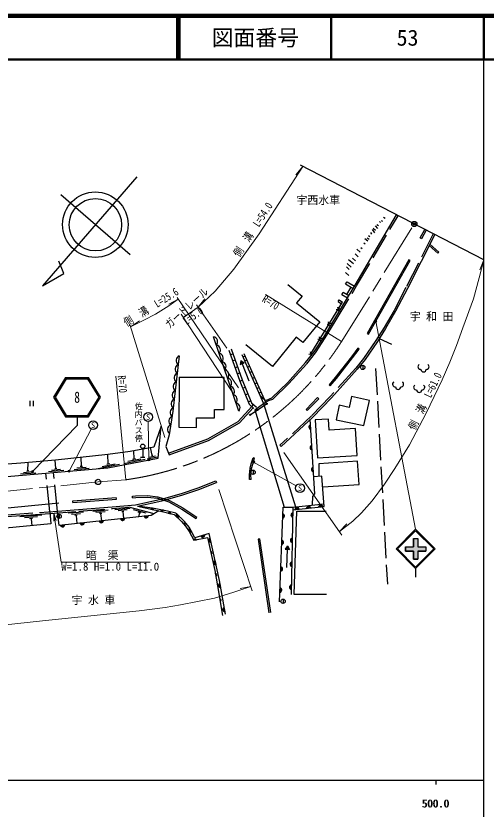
# Model space of a CAD drawing. Units: millimetres at full size, sheet at 1:1000; details may follow other scales. Extents: x 40000 to 680000, y 20000 to 380000.
# Drawn here: x 471771 to 579500, y 198357 to 380000 of the extents above; entities that cross this region are included whole.
import ezdxf
from ezdxf.enums import TextEntityAlignment as Align

# ---------------------------------------------------------------- set-up
doc = ezdxf.new("R2010")
doc.units = ezdxf.units.MM
doc.header["$LTSCALE"] = 1000
doc.header["$PDMODE"] = 32
doc.header["$PDSIZE"] = 500
doc.linetypes.add('CHAIN', pattern=[18.5, 12, -1.5, 3.5, -1.5])
doc.linetypes.add('DASHED', pattern=[7.5, 6, -1.5])
for name, color, linetype, lineweight in [('M-BGD', 7, 'Continuous', 25), ('M-BMK', 2, 'CHAIN', 13), ('M-BMK-OTRS', 5, 'Continuous', 25), ('M-BMK-SRVR', 3, 'Continuous', 25), ('M-STR-HTXT', 7, 'Continuous', 13), ('M-STR-STR1', 1, 'Continuous', 25), ('M-STR-STRC', 7, 'Continuous', 25), ('M-TTL', 2, 'Continuous', 140), ('M-TTL-BAND', 7, 'Continuous', 25), ('M-TTL-LINE', 7, 'Continuous', 50)]:
    doc.layers.add(name, color=color, linetype=linetype, lineweight=lineweight)
for name, color, linetype in [('M-BMK-HTXT', 7, 'Continuous'), ('M-OTRS', 6, 'Continuous'), ('M-TTL-TXT', 7, 'Continuous')]:
    doc.layers.add(name, color=color, linetype=linetype)
doc.styles.add('@ＭＳ ゴシック', font='')
doc.styles.add('ＭＳ ゴシック', font='')
doc.styles.get('@ＭＳ ゴシック').set_extended_font_data('@MS Gothic')
doc.styles.get('ＭＳ ゴシック').set_extended_font_data('MS Gothic')

# ---------------------------------------------------------------- blocks, each defined once
blk = doc.blocks.new('ent')
at = {"layer": 'M-BGD'}
for centre, start, end in [((-676, -505), 122.72029, 277.24592), ((0, -1100), 180, 0), ((676, -505), 262.75408, 57.27971)]:
    blk.add_arc(centre, 600, start, end, dxfattribs=at)
blk = doc.blocks.new('open_arrow')
at = {"color": 0, "linetype": 'Continuous', "lineweight": -2}
blk.add_lwpolyline([(7.5, 1.25), (0, 0), (7.5, -1.25)], dxfattribs=at)

msp = doc.modelspace()

# ---------------------------------------------------------------- hatches: boundary and pattern name
at = {"layer": 'M-BGD'}
for points in [[(524095, 300522), (523343, 301092), (523160, 300167)], [(529061, 291182, -0.41421), (529211, 291332, -0.41421), (529361, 291182, -1)], [(525300, 288669, -0.41421), (525450, 288819, -0.41421), (525600, 288669, -1)], [(526916, 289749, -0.41421), (527066, 289899, -0.41421), (527216, 289749, -1)], [(539317, 285334, -0.82183), (539257, 286323)], [(539603, 280662, -0.82183), (539543, 281651)], [(539910, 275642, -0.82183), (539850, 276631)], [(503321, 266919), (502711, 267056, -0.84072)], [(535706, 266943, -0.82183), (536691, 267051)], [(538327, 267229, -0.82183), (539312, 267337)], [(541098, 267532, -0.82183), (542083, 267640)], [(502115, 265515, -0.82183), (501130, 265408)], [(504995, 266915), (505610, 266798, -0.84072)], [(507281, 265973), (506675, 266130, -0.84072)], [(509269, 265333, -0.82183), (508554, 266019)], [(532910, 265953, -0.82183), (532875, 264962)], [(535175, 265224, -0.82183), (535194, 266215)], [(482975, 263440, -0.82183), (481990, 263333)], [(487447, 263925, -0.82183), (486462, 263818)], [(491845, 264402, -0.82183), (490860, 264295)], [(496730, 264931, -0.82183), (495745, 264824)], [(510540, 263267), (510134, 263743, -0.84072)], [(512050, 261849, -0.82183), (511578, 262720)], [(513139, 260036), (512526, 259912, -0.84072)], [(515059, 261159, -0.82183), (514106, 260887)], [(516520, 259422, -0.82183), (516308, 260390)], [(532696, 259933, -0.82183), (532661, 258943)], [(535062, 259400, -0.82183), (535081, 260391)], [(534446, 257846), (533974, 258663), (533446, 257881)], [(516530, 256712), (516400, 257324, -0.84072)], [(517627, 254373, -0.82183), (517414, 255341)], [(534957, 253961, -0.82183), (534976, 254952)], [(532480, 253863, -0.82183), (532445, 252873)], [(517573, 251673), (517457, 252288, -0.84072)], [(518716, 249085, -0.82183), (518544, 250061)], [(532307, 249008, -0.82183), (532272, 248017)], [(534855, 248678, -0.82183), (534874, 249668)], [(518582, 245895), (518479, 246512, -0.84072)], [(519683, 243585, -0.82183), (519512, 244561)]]:
    msp.add_hatch(color=256, dxfattribs=at).paths.add_polyline_path(points)
at = {"layer": 'M-STR-HTXT'}
for points in [[(554449, 310224, -1), (554010, 309985, -0.41421), (554110, 310324, -0.41421)], [(502438, 278509, -0.41421), (502442, 278156, -0.41421), (502088, 278152, -1)], [(526293, 277581, -0.41421), (525986, 277756, -0.41421), (526161, 278063, -1)], [(475813, 275757, -1), (475374, 275518, -0.41421), (475474, 275857, -0.41421)], [(484207, 275815, -0.41421), (484041, 275503, -0.41421), (483729, 275669, -1)]]:
    msp.add_hatch(color=256, dxfattribs=at).paths.add_polyline_path(points)
at = {"layer": 'M-STR-STRC'}
msp.add_hatch(color=256, dxfattribs=at).paths.add_polyline_path([(562856, 257442), (562856, 255582), (563856, 255582), (563856, 257442), (565716, 257442), (565716, 258442), (563857, 258442), (563857, 260302), (562857, 260302), (562857, 258442), (560996, 258442), (560996, 257442)])

# ---------------------------------------------------------------- linework, layer by layer
at = {"layer": 'M-BGD'}
for p, q in [((555057, 332922), (555305, 332675)), ((555481, 333181), (555733, 333008)), ((555990, 333943), (556357, 333683)), ((553367, 331064), (553957, 330299)), ((553622, 331401), (554129, 330892)), ((554043, 331906), (554642, 331303)), ((554464, 332246), (554806, 331992)), ((551674, 329031), (552362, 328450)), ((552261, 329202), (552689, 328856)), ((552514, 329710), (552834, 329469)), ((553029, 330376), (553257, 330047)), ((550819, 326995), (551073, 326754)), ((551503, 328009), (551753, 327764)), ((566480, 327428), (568467, 325648)), ((566621, 327705), (568667, 325872)), ((549473, 325481), (550212, 324807)), ((549894, 326572), (550638, 325905)), ((568467, 325648), (568667, 325872)), ((547940, 324215), (549104, 323268)), ((548883, 324544), (549552, 323942)), ((547544, 322515), (548089, 321929)), ((547694, 323271), (548547, 322427)), ((547264, 321237), (548018, 320580)), ((547315, 318621), (547627, 319133)), ((547315, 318621), (549009, 317586)), ((547627, 319133), (549319, 318100)), ((546432, 316215), (546745, 316728)), ((546432, 316215), (547713, 315434)), ((546745, 316728), (548022, 315948)), ((547596, 316208), (548583, 317847)), ((539353, 302609), (546625, 314455)), ((545586, 314568), (545820, 314949)), ((545586, 314568), (546391, 314074)), ((545820, 314949), (546625, 314455)), ((546117, 312953), (545145, 312720)), ((545748, 312350), (545515, 313323)), ((544025, 309544), (543052, 309311)), ((543655, 308941), (543422, 309914)), ((522846, 289469), (517073, 306518)), ((541932, 306135), (540960, 305902)), ((541562, 305532), (541330, 306505)), ((555027, 306123), (557856, 304860)), ((520891, 302399), (521497, 302617)), ((523554, 302464), (528502, 291228)), ((523799, 301907), (524257, 302109)), ((524012, 302665), (528922, 291516)), ((539840, 302726), (538867, 302493)), ((539470, 302123), (539237, 303096)), ((521385, 301026), (521990, 301244)), ((523343, 301092), (523160, 300167)), ((523160, 300167), (524095, 300522)), ((523343, 301092), (524095, 300522)), ((523628, 300344), (525121, 296419)), ((524192, 301015), (524650, 301216)), ((524821, 299588), (525278, 299790)), ((551227, 300002), (551227, 299002)), ((521959, 299430), (522564, 299648)), ((522467, 298020), (523072, 298237)), ((525362, 298360), (525819, 298561)), ((523079, 296321), (523680, 296565)), ((525950, 297025), (526407, 297226)), ((523728, 294724), (524328, 294967)), ((526501, 295772), (526959, 295973)), ((526984, 294676), (527441, 294878)), ((524330, 293240), (524930, 293484)), ((527440, 293640), (527898, 293841)), ((474936, 291835), (474936, 290635)), ((475736, 291835), (475736, 290635)), ((524997, 291599), (525597, 291843)), ((525450, 288669), (529211, 291182)), ((525817, 290522), (526237, 290985)), ((539317, 285334), (539257, 286323)), ((532255, 281671), (532527, 281378)), ((539603, 280662), (539543, 281651)), ((498854, 278583), (498819, 280432)), ((500834, 280955), (500834, 278955)), ((502984, 279388), (502651, 281140)), ((480944, 276390), (480808, 278273)), ((486777, 276883), (486754, 278919)), ((492953, 277434), (492830, 279576)), ((496515, 277516), (501422, 278472)), ((497439, 278002), (500383, 278575)), ((498510, 278516), (499197, 278650)), ((500334, 278955), (501334, 278955)), ((501872, 278560), (504326, 279038)), ((502305, 278950), (503777, 279237)), ((502812, 279354), (503156, 279421)), ((526456, 278684), (526123, 278792)), ((474522, 275848), (474610, 277711)), ((479923, 276003), (482015, 276179)), ((480699, 276369), (481188, 276411)), ((485090, 276124), (488575, 276447)), ((485759, 276487), (487850, 276681)), ((486533, 276860), (487021, 276905)), ((490614, 276367), (495522, 277323)), ((491538, 276852), (494483, 277426)), ((492610, 277367), (493297, 277500)), ((539910, 275642), (539850, 276631)), ((472828, 275103), (476316, 275397)), ((473501, 275461), (475593, 275637)), ((474278, 275827), (474766, 275868)), ((479250, 275645), (482738, 275939)), ((526106, 276000), (526106, 275000)), ((525645, 273865), (525295, 273859)), ((484787, 268944), (494778, 269720)), ((484814, 268595), (484787, 268944)), ((484814, 268595), (494805, 269371)), ((494805, 269371), (494778, 269720)), ((498500, 269658), (498473, 270006)), ((450589, 265518), (481612, 268463)), ((497951, 267229), (494466, 266913)), ((503441, 266008), (497664, 267504)), ((502711, 267056), (503321, 266919)), ((535207, 266888), (542432, 267678)), ((535219, 267530), (542385, 268276)), ((535706, 266943), (536691, 267051)), ((538327, 267229), (539312, 267337)), ((541098, 267532), (542083, 267640)), ((477699, 265650), (472713, 265281)), ((476724, 265277), (473732, 265056)), ((481687, 265916), (481687, 264916)), ((487257, 266359), (483767, 266100)), ((486581, 266008), (484487, 265853)), ((485801, 265649), (485312, 265613)), ((485557, 265631), (485742, 263741)), ((492884, 266785), (489394, 266522)), ((492209, 266434), (490115, 266275)), ((491429, 266074), (490940, 266037)), ((491184, 266055), (491352, 264349)), ((497281, 266867), (495190, 266678)), ((496507, 266496), (496019, 266451)), ((496263, 266474), (496425, 264898)), ((501657, 266160), (498752, 266912)), ((500468, 266158), (499790, 266334)), ((500129, 266246), (499877, 265272)), ((502115, 265515), (501130, 265408)), ((505610, 266798), (504995, 266915)), ((506675, 266130), (507281, 265973)), ((509269, 265333), (508554, 266019)), ((513039, 264925), (513233, 265217)), ((532910, 265953), (532875, 264962)), ((535175, 265224), (535194, 266215)), ((475599, 264893), (474901, 264842)), ((475250, 264867), (475405, 263255)), ((482975, 263440), (481990, 263333)), ((487447, 263925), (486462, 263818)), ((491845, 264402), (490860, 264295)), ((496730, 264931), (495745, 264824)), ((510134, 263743), (510540, 263267)), ((512050, 261849), (511578, 262720)), ((512526, 259912), (513139, 260036)), ((515059, 261159), (514106, 260887)), ((516520, 259422), (516308, 260390)), ((527604, 260262), (527257, 260211)), ((527257, 260211), (529743, 243320)), ((527604, 260262), (530089, 243371)), ((532696, 259933), (532661, 258943)), ((535062, 259400), (535081, 260391)), ((533974, 258663), (533446, 257881)), ((533974, 258663), (534446, 257846)), ((516400, 257324), (516530, 256712)), ((533446, 257881), (534446, 257846)), ((533946, 257863), (533796, 253666)), ((517627, 254373), (517414, 255341)), ((534957, 253961), (534976, 254952)), ((532480, 253863), (532445, 252873)), ((517457, 252288), (517573, 251673)), ((518716, 249085), (518544, 250061)), ((532307, 249008), (532272, 248017)), ((534855, 248678), (534874, 249668)), ((518479, 246512), (518582, 245895)), ((532981, 246457), (532981, 245457)), ((519683, 243585), (519512, 244561))]:
    msp.add_line(p, q, dxfattribs=at)
at = {"layer": 'M-BGD', "linetype": 'DASHED'}
for p, q in [((554184, 299230), (556876, 249864)), ((479531, 266488), (478632, 275292)), ((481327, 266621), (480426, 275443)), ((517581, 273556), (517730, 273185))]:
    msp.add_line(p, q, dxfattribs=at)
at = {"layer": 'M-BGD'}
for points in [[(527648, 293167), (528302, 292526), (528811, 292070), (529084, 292039), (529357, 292085), (529596, 292167), (529888, 292295), (530376, 292553), (534051, 296069), (538136, 300612), (540087, 303039), (542288, 306458), (544584, 310240), (549479, 318366), (558990, 334420)], [(565734, 330946), (564722, 328980), (564411, 329140), (565423, 331106)], [(567743, 329911), (561483, 317604), (558771, 312373), (556458, 308439), (554586, 305410), (551755, 301339), (549946, 299082), (544061, 292536), (539792, 288119), (532527, 281378)], [(534048, 318500), (537320, 315852), (536039, 314269), (541388, 309941), (537536, 305180), (536019, 306407), (530588, 299694), (524451, 304660)], [(520522, 303426), (523063, 296363), (525211, 291072), (526307, 290076)], [(521086, 303759), (523627, 296695), (525775, 291405), (526871, 290409)], [(509174, 302162), (507693, 289468), (506913, 284094), (506142, 281401), (506859, 279484), (515913, 282763), (522974, 286830), (526113, 290253)], [(509202, 297289), (509128, 285796), (513125, 285771), (513139, 287929), (517267, 287929), (517267, 289839), (519474, 289839), (519474, 297166), (509201, 297166)], [(545805, 290863), (545161, 287525), (551492, 286206), (552763, 291925), (548692, 292830), (548137, 290333), (545803, 290851)], [(506719, 279859), (515744, 283127), (522721, 287146), (525817, 290522)], [(539736, 268000), (539769, 269968), (540220, 270578), (539181, 287552)], [(465517, 278420), (466126, 274236), (492810, 276489), (504337, 278735), (505074, 286059), (503355, 281272), (497983, 280278), (492830, 279576), (480818, 278274), (472911, 277557), (465714, 277066)], [(525295, 273859), (525277, 274922), (525430, 276408), (525682, 277437), (526123, 278792)], [(525645, 273865), (525628, 274907), (525775, 276348), (526019, 277341), (526456, 278684)], [(542078, 272122), (550445, 272712), (550069, 278043), (541192, 277417), (541192, 274515)], [(542432, 267678), (541883, 274570), (539985, 274418)], [(498473, 270006), (499215, 270064), (501905, 270161), (504324, 269893), (506970, 269008), (510001, 267360), (513233, 265217)], [(498500, 269658), (499234, 269714), (501892, 269810), (504249, 269549), (506830, 268686), (509820, 267060), (513039, 264925)], [(481327, 266621), (486158, 266979), (493867, 267562), (499149, 268041)], [(499606, 267753), (505624, 266403), (508000, 265787), (509711, 264240), (510640, 263150), (511458, 261919), (512519, 259911), (515709, 260554), (517317, 253029), (517980, 249518), (519113, 242703)], [(519787, 242993), (518434, 250689), (516076, 261449), (512777, 260508), (511472, 262915), (510407, 264240), (508431, 266137), (506525, 266624), (503079, 267280), (499606, 267753)], [(532194, 245823), (532966, 267524), (535219, 267530), (534833, 247521)], [(413382, 263500), (413964, 263422), (422979, 262692), (428369, 262440), (432165, 262357), (435529, 262491), (440733, 262825), (448575, 263431), (458291, 264205), (469726, 265361), (479563, 266089)], [(479523, 266487), (479801, 263677), (450276, 260840)], [(504494, 266656), (502753, 265584), (481666, 263298), (481327, 266621)], [(542924, 247542), (535553, 247521), (536138, 266608), (542854, 266608)]]:
    msp.add_lwpolyline(points, dxfattribs=at)
at = {"layer": 'M-BGD', "linetype": 'DASHED'}
for points in [[(528503, 291226), (529095, 291635), (529301, 291759), (529713, 291907), (529902, 291979), (530612, 292225), (534338, 295791), (538441, 300352), (540412, 302805), (542628, 306245), (544926, 310033), (549822, 318161), (559346, 334236)], [(567387, 330094), (561127, 317787), (558421, 312567), (556116, 308645), (554251, 305630), (551434, 301578), (549641, 299341), (543768, 292809), (539512, 288405), (532255, 281671)], [(499149, 268041), (505128, 269331), (509689, 270640), (513519, 271920), (517581, 273556)], [(499606, 267753), (505225, 268943), (509808, 270258), (513657, 271545), (517730, 273185)], [(479563, 266089), (486188, 266580), (493900, 267163), (497664, 267504)], [(395923, 266239), (414006, 263820), (423004, 263092), (428383, 262839), (432161, 262757), (435508, 262891), (440705, 263224), (448543, 263830), (458255, 264604), (469691, 265759), (481327, 266621)]]:
    msp.add_lwpolyline(points, dxfattribs=at)
at = {"layer": 'M-BGD'}
for points in [[(562113, 323968), (561809, 324141), (555230, 312549), (552211, 307291), (552514, 307116), (555533, 312375)], [(550377, 303705), (550096, 303914), (548628, 301934), (544946, 297178), (543522, 295511), (543788, 295284), (545218, 296957), (548907, 301722)], [(541154, 292339), (540903, 292583), (538262, 289873), (538513, 289629)], [(540338, 287474), (540889, 278769), (549955, 279342), (549564, 285536), (543549, 285156), (543390, 287666)]]:
    msp.add_lwpolyline(points, close=True, dxfattribs=at)
for centre, radius in [((551227, 299502), 500), ((529211, 291182), 150), ((525450, 288669), 150), ((527066, 289749), 150), ((500834, 281455), 500), ((526106, 275500), 500), ((481687, 265416), 500), ((532981, 245957), 500)]:
    msp.add_circle(centre, radius, dxfattribs=at)
for centre, radius, start, end in [((516836, 305382), 1160, 319.19146, 78.22108), ((517478, 303488), 1160, 319.19146, 78.22108), ((509643, 301100), 1160, 113.82769, 232.85731), ((518119, 301594), 1160, 319.19146, 78.22108), ((509411, 299114), 1160, 113.82769, 232.85731), ((518761, 299699), 1160, 319.19146, 78.22108), ((509180, 297127), 1160, 113.82769, 232.85731), ((519402, 297805), 1160, 319.19146, 78.22108), ((508948, 295141), 1160, 113.82769, 232.85731), ((520043, 295911), 1160, 319.19146, 78.22108), ((520685, 294016), 1160, 319.19146, 78.22108), ((508716, 293154), 1160, 113.82769, 232.85731), ((521326, 292122), 1160, 319.19146, 78.22108), ((508484, 291168), 1160, 113.82769, 232.85731), ((521968, 290228), 1160, 319.19146, 78.22108), ((508252, 289181), 1160, 113.82769, 232.85731), ((507989, 287219), 1160, 113.82769, 232.85731), ((507650, 285281), 1131, 111.38167, 232.09749), ((539385, 285834), 505, 104.67289, 262.33108), ((539670, 281162), 505, 104.67289, 262.33108), ((539978, 276143), 505, 104.67289, 262.33108), ((503004, 266935), 318, 357.24322, 157.46095), ((536209, 266900), 505, 17.40642, 175.06462), ((538830, 267186), 505, 17.40642, 175.06462), ((541601, 267489), 505, 17.40642, 175.06462), ((501612, 265559), 505, 197.35741, 355.0156), ((505313, 266911), 318, 179.1197, 339.33743), ((506965, 265999), 318, 355.35912, 155.57685), ((508979, 265747), 505, 147.33384, 304.99203), ((532795, 265461), 505, 279.13204, 76.79023), ((535282, 265717), 505, 100.06476, 257.72295), ((482472, 263484), 505, 197.35741, 355.0156), ((486944, 263969), 505, 197.35741, 355.0156), ((491342, 264446), 505, 197.35741, 355.0156), ((496227, 264975), 505, 197.35741, 355.0156), ((510296, 263469), 318, 320.33044, 120.54817), ((511900, 262331), 505, 129.63758, 287.29577), ((512843, 259920), 318, 21.2931, 181.51083), ((514556, 261117), 505, 207.08545, 4.74364), ((516510, 259927), 505, 113.52929, 271.18748), ((532581, 259442), 505, 279.13204, 76.79023), ((535169, 259894), 505, 100.06476, 257.72295), ((516412, 257007), 318, 291.95365, 92.17139), ((517616, 254878), 505, 113.52929, 271.18748), ((535064, 254455), 505, 100.06476, 257.72295), ((532365, 253372), 505, 279.13204, 76.79023), ((517462, 251970), 318, 290.57374, 90.79147), ((518726, 249590), 505, 111.14724, 268.80543), ((532192, 248516), 505, 279.13204, 76.79023), ((534962, 249171), 505, 100.06476, 257.72295), ((518477, 246195), 318, 289.3294, 89.54713), ((519694, 244090), 505, 111.14724, 268.80543)]:
    msp.add_arc(centre, radius, start, end, dxfattribs=at)
at = {"layer": 'M-BMK'}
msp.add_line((546429, 305499), (563046, 332331), dxfattribs=at)
msp.add_lwpolyline([(445264, 268678), (490602, 273277), (496978, 273781)], dxfattribs=at)
msp.add_arc((487399, 343122), 70000, 277.86512, 327.4881, dxfattribs=at)
at = {"layer": 'M-BMK-OTRS'}
msp.add_line((579000, 324118), (536948, 345793), dxfattribs=at)
at = {"layer": 'M-BMK-SRVR'}
for p, q in [((499499, 343120), (477859, 318168)), ((497932, 325287), (482067, 339045)), ((482743, 321042), (481599, 323816)), ((477859, 318168), (482743, 321042))]:
    msp.add_line(p, q, dxfattribs=at)
for centre, radius in [((489967, 332194), 7500), ((489999, 332166), 6000), ((563046, 332331), 600), ((490602, 273277), 600)]:
    msp.add_circle(centre, radius, dxfattribs=at)
at = {"layer": 'M-OTRS'}
msp.add_point((563046, 332331), dxfattribs=at)
at = {"layer": 'M-STR-HTXT'}
for p, q in [((535923, 343637), (537539, 345485)), ((578024, 321866), (579000, 324118)), ((528968, 316231), (546393, 305441)), ((506783, 314016), (508986, 315101)), ((508717, 315496), (522770, 294826)), ((513529, 313276), (515065, 315191)), ((510157, 310903), (513529, 313276)), ((512655, 312828), (513529, 313276)), ((513148, 313817), (520135, 303893)), ((509648, 311676), (521335, 293932)), ((510157, 310903), (510874, 311574)), ((497885, 309367), (505871, 283454)), ((498052, 308827), (500083, 310205)), ((554230, 310105), (563356, 262442)), ((494693, 297522), (496978, 273781)), ((502263, 278330), (502084, 287146)), ((475593, 275637), (485798, 286192)), ((483968, 275742), (488992, 285385)), ((533132, 279999), (546468, 261090)), ((526227, 277822), (535989, 272360)), ((518233, 271569), (525924, 248351)), ((545891, 261908), (547595, 263675)), ((523183, 248893), (525599, 249334))]:
    msp.add_line(p, q, dxfattribs=at)
for points in [[(513529, 313276), (517425, 316941), (521737, 321966), (527491, 330119), (537539, 345485)], [(545891, 261908), (548926, 264283), (550940, 266177), (553376, 268984), (556202, 272751), (558612, 276330), (561949, 281785), (565724, 289017), (569440, 296651), (571178, 300696), (572692, 304548), (574192, 308566), (576571, 315241), (577878, 320049), (579000, 324118)], [(498052, 308827), (501065, 310307), (503725, 311697), (506835, 313638), (508986, 315101)], [(480470, 266157), (482155, 254930), (502555, 254930)], [(329469, 255372), (336767, 253786), (342342, 252683), (349501, 251211), (370474, 246936), (402289, 240270), (410333, 239066), (418092, 238193), (429517, 237619), (440695, 237822), (452731, 238823), (462986, 239906), (477894, 241455), (500031, 243791), (505970, 244532), (509474, 245134), (517255, 246659), (521681, 248036), (525599, 249334)]]:
    msp.add_lwpolyline(points, dxfattribs=at)
for centre in [(554230, 310105), (502263, 278330), (526227, 277822), (475593, 275637), (483968, 275742)]:
    msp.add_circle(centre, 250, dxfattribs=at)
at = {"layer": 'M-STR-STR1'}
for p, q in [((526491, 289799), (528502, 291228)), ((528502, 291228), (535853, 267543)), ((526491, 289799), (533228, 267491)), ((533228, 267491), (535853, 267543))]:
    msp.add_line(p, q, dxfattribs=at)
at = {"layer": 'M-STR-STRC'}
for p, q in [((483162, 297192), (480398, 292692)), ((483330, 296892), (480750, 292692)), ((483162, 297192), (488434, 297192)), ((483330, 296892), (488266, 296892)), ((490846, 292692), (488266, 296892)), ((491198, 292692), (488434, 297192)), ((480398, 292692), (483162, 288192)), ((480750, 292692), (483330, 288492)), ((488266, 288492), (490846, 292692)), ((488434, 288192), (491198, 292692)), ((483162, 288192), (488434, 288192)), ((483330, 288492), (488266, 288492)), ((485798, 288192), (485798, 286192)), ((558856, 257942), (563356, 262442)), ((559209, 257942), (563356, 262089)), ((567856, 257942), (563356, 262442)), ((567502, 257942), (563356, 262089)), ((562857, 260302), (563857, 260302)), ((562857, 260302), (562857, 258442)), ((563857, 260302), (563857, 258442)), ((558856, 257942), (563356, 253442)), ((559209, 257942), (563356, 253795)), ((560996, 258442), (562857, 258442)), ((560996, 258442), (560996, 257442)), ((563356, 253795), (567502, 257942)), ((563356, 253442), (567856, 257942)), ((563857, 258442), (565716, 258442)), ((565716, 258442), (565716, 257442)), ((560996, 257442), (562856, 257442)), ((562856, 257442), (562856, 255582)), ((563856, 257442), (563856, 255582)), ((563856, 257442), (565716, 257442)), ((562856, 255582), (563856, 255582)), ((563356, 253442), (563356, 251442))]:
    msp.add_line(p, q, dxfattribs=at)
msp.add_lwpolyline([(560996, 258442), (562857, 258442), (562857, 260302), (563857, 260302), (563857, 258442), (565716, 258442), (565716, 257442), (563856, 257442), (563856, 255582), (562856, 255582), (562856, 257442), (560996, 257442)], close=True, dxfattribs=at)
for centre in [(502063, 288146), (489454, 286272), (536861, 271872)]:
    msp.add_circle(centre, 1000, dxfattribs=at)
at = {"layer": 'M-TTL'}
msp.add_line((680000, 380000), (40000, 380000), dxfattribs=at)
at = {"layer": 'M-TTL-BAND'}
for p, q in [((579000, 20000), (579000, 370000)), ((40000, 205000), (579000, 205000)), ((568000, 205000), (568000, 204000))]:
    msp.add_line(p, q, dxfattribs=at)
at = {"layer": 'M-TTL-LINE'}
for p, q in [((508747, 380000), (508747, 370000)), ((509247, 380000), (509247, 370000)), ((543997, 380000), (543997, 370000)), ((579000, 380000), (579000, 370000)), ((40000, 370000), (680000, 370000))]:
    msp.add_line(p, q, dxfattribs=at)

# ---------------------------------------------------------------- block references
for p in [(565162, 300156), (559329, 296157), (564174, 295452)]:
    msp.add_blockref('ent', p)
at = {"layer": 'M-STR-HTXT', "xscale": 240, "yscale": 240, "rotation": 278.5}
msp.add_blockref('open_arrow', (480470, 266157), dxfattribs=at)

# ---------------------------------------------------------------- texts
at = {"layer": 'M-BMK-HTXT', "style": 'ＭＳ ゴシック'}
for s, p in [('宇西水車', (541043, 337805)), ('宇 和 田', (566993, 311164)), ('宇 水 車', (489543, 246228))]:
    msp.add_text(s, height=1833, dxfattribs=at).set_placement(p, align=Align.MIDDLE_CENTER)
at = {"layer": 'M-BMK-HTXT', "style": '@ＭＳ ゴシック'}
msp.add_text('佐内バス停', height=1320, rotation=270, dxfattribs=at).set_placement((499868, 282333), align=Align.MIDDLE_RIGHT)
at = {"layer": 'M-STR-HTXT', "style": 'ＭＳ ゴシック', "width": 0.8}
for s, rotation, p in [('側\u3000溝\u3000L=54.0', 56.817, (527289, 330264)), ('側\u3000溝\u3000L=25.6', 31.969, (503496, 312083)), ('ガードレール', 42.3, (511878, 312051)), ('側\u3000溝\u3000L=61.0', 64.043, (566814, 291138))]:
    msp.add_text(s, height=1833, rotation=rotation, dxfattribs=at).set_placement(p, align=Align.BOTTOM_CENTER)
msp.add_text('R=70', height=1833, rotation=328.23, dxfattribs=at).set_placement((528968, 316231), align=Align.TOP_LEFT)
msp.add_text('L=5.0', height=1833, rotation=35.147, dxfattribs=at).set_placement((511843, 312089), align=Align.TOP_CENTER)
msp.add_text('R=70', height=1833, rotation=275.498, dxfattribs=at).set_placement((494537, 297507), align=Align.BOTTOM_LEFT)
at = {"layer": 'M-STR-HTXT', "style": 'ＭＳ ゴシック'}
for s, p in [('   暗  渠\u3000\u3000 ', (484055, 255030)), ('W=1.8 H=1.0 L=11.0', (482155, 252430))]:
    msp.add_text(s, height=1833, dxfattribs=at).set_placement(p, align=Align.BOTTOM_LEFT)
at = {"layer": 'M-STR-STRC', "style": 'ＭＳ ゴシック', "width": 0.75}
msp.add_text('8', height=2566, dxfattribs=at).set_placement((485798, 292692), align=Align.MIDDLE_CENTER)
at = {"layer": 'M-STR-STRC', "style": 'ＭＳ ゴシック'}
for p in [(502063, 288146), (489454, 286272), (536861, 271872)]:
    msp.add_text('S', height=1320, dxfattribs=at).set_placement(p, align=Align.MIDDLE_CENTER)
at = {"layer": 'M-TTL-BAND', "style": 'ＭＳ ゴシック'}
for p in [(567844, 198195), (568000, 198195)]:
    msp.add_text('500.0', height=1833, dxfattribs=at).set_placement(p, align=Align.BOTTOM_CENTER)
at = {"layer": 'M-TTL-TXT', "style": 'ＭＳ ゴシック'}
for s, p in [('図面番号', (526622, 375000)), ('53', (561497, 375000))]:
    msp.add_text(s, height=3666, dxfattribs=at).set_placement(p, align=Align.MIDDLE_CENTER)

doc.saveas('drawing.dxf')
